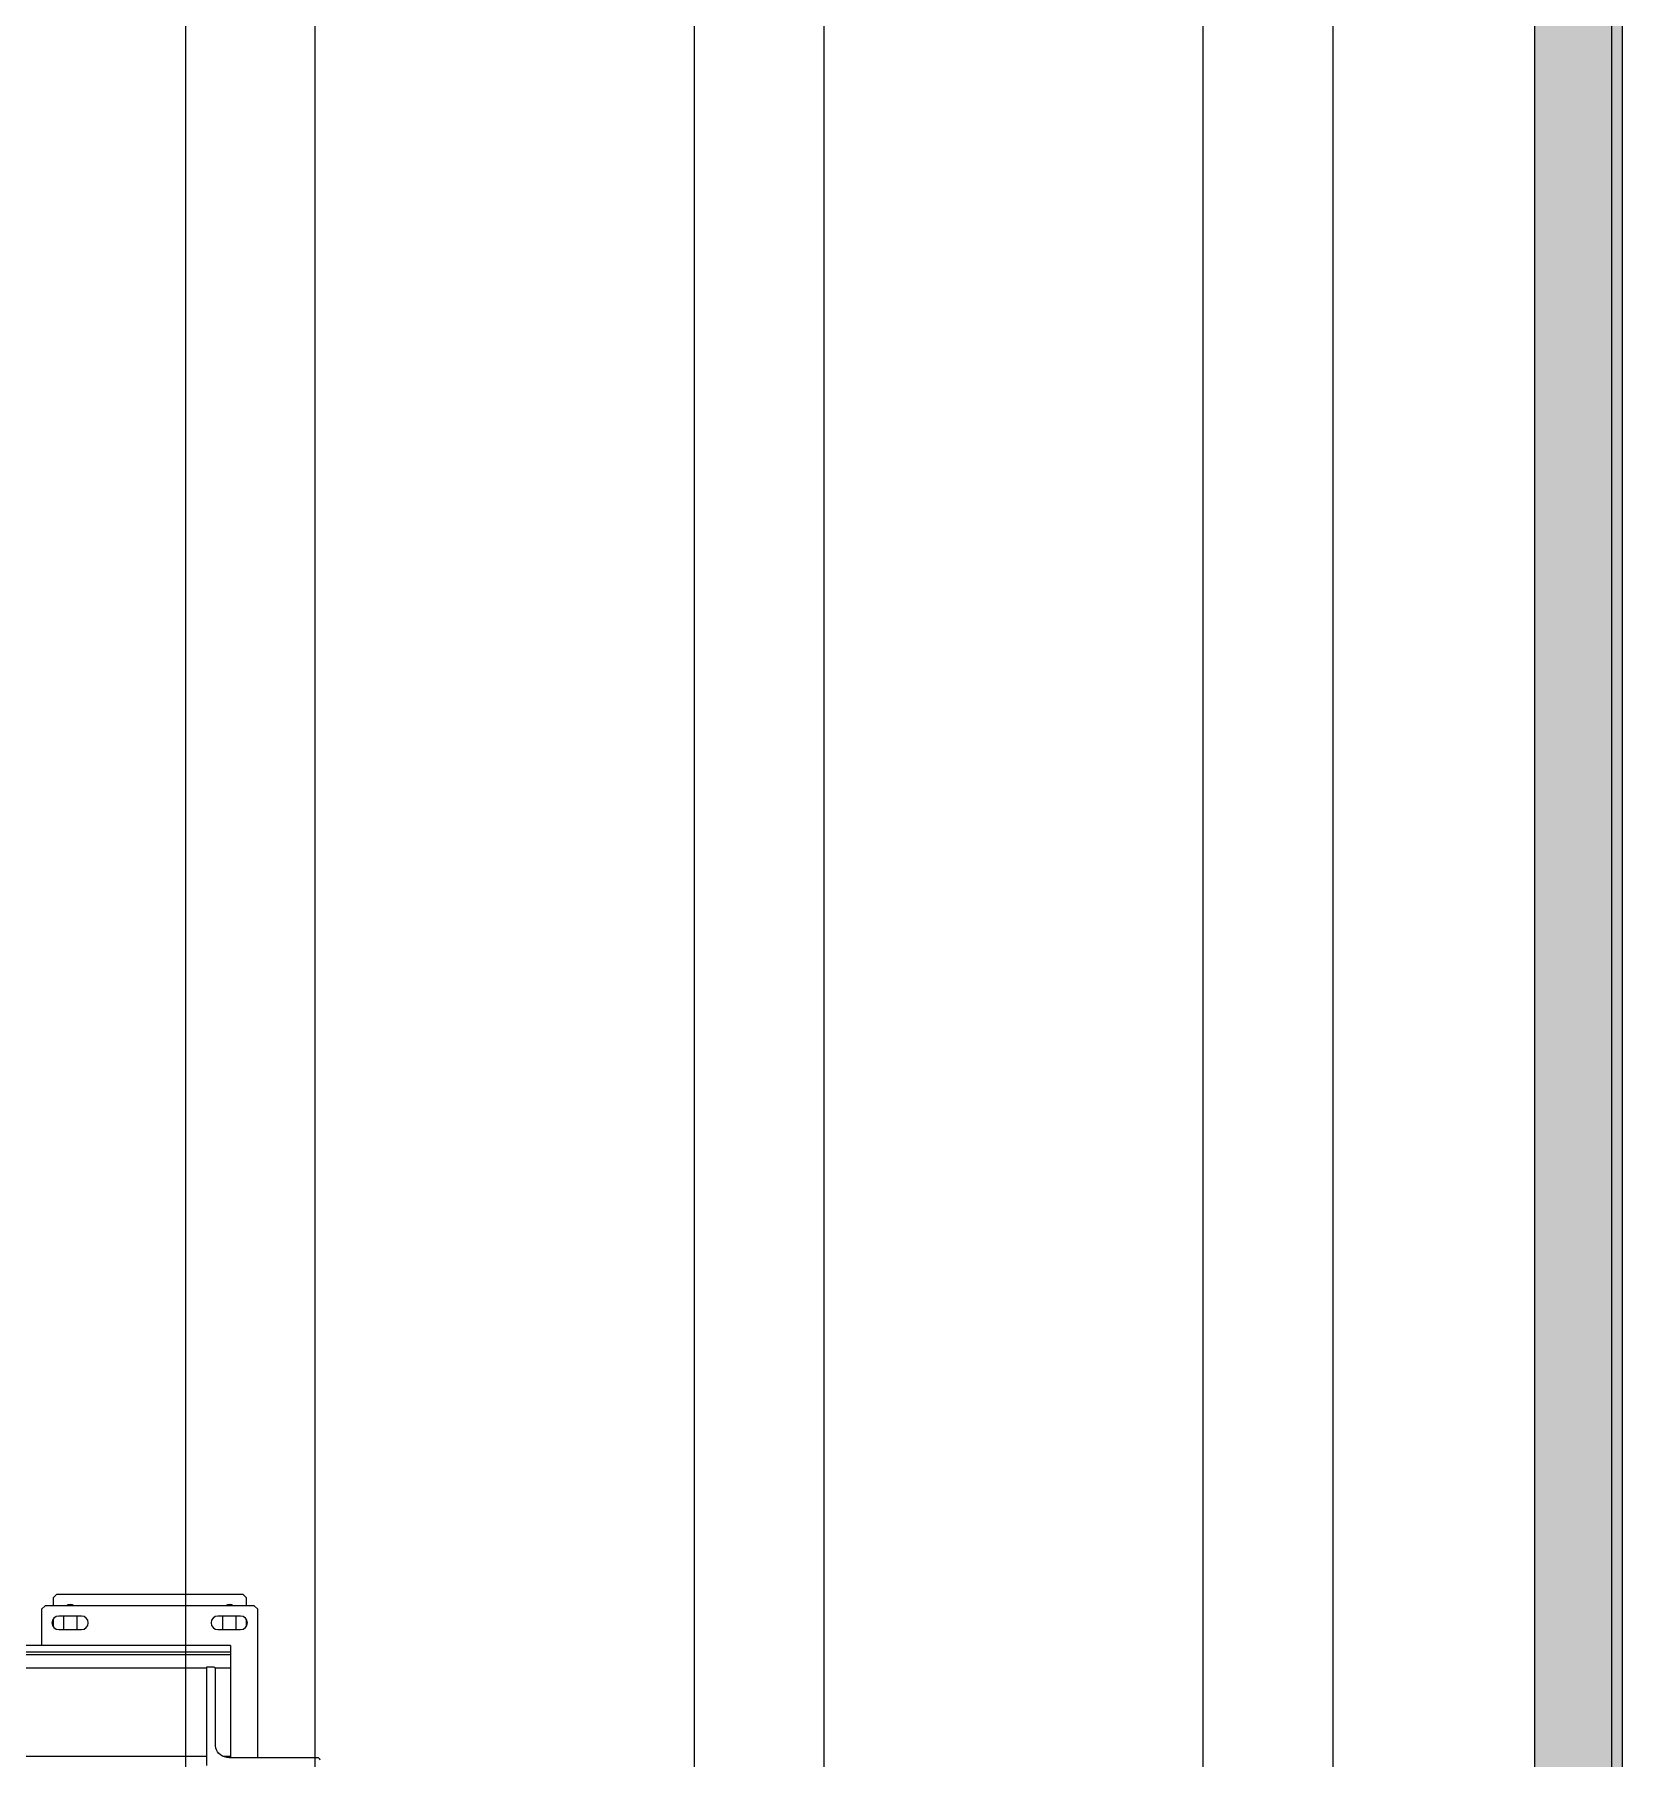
# Model space of a CAD drawing. Header units: millimetres. Extents: x 6622 to 532820, y 3370 to 359312.
# Drawn here: x 471463 to 472859, y 313241 to 314757 of the extents above; entities that cross this region are included whole.
import ezdxf

# ---------------------------------------------------------------- set-up
doc = ezdxf.new("R2010")
doc.units = ezdxf.units.MM

# ---------------------------------------------------------------- blocks, each defined once
blk = doc.blocks.new('A$C6F3A12F4')
at = {"color": 2, "linetype": 'Continuous', "lineweight": 25}
for p, q in [((1383.9, 2711.4), (1383.9, 2634)), ((1253.2, 2659), (1250.2, 2656)), ((1250.2, 2656), (1250.2, 2472)), ((1383.9, 2659), (1253.2, 2659)), ((1243.2, 2649.1), (1240.2, 2646.1)), ((1240.2, 2646.1), (1240.2, 2482.1)), ((1250.2, 2649.1), (1243.2, 2649.1)), ((1259.2, 2644), (1259.2, 2624)), ((1271.2, 2640.1), (1259.2, 2640.1)), ((1268.4, 2649.1), (1262, 2649.1)), ((1271.2, 2624), (1271.2, 2644)), ((1259.2, 2628.1), (1271.2, 2628.1)), ((1285.2, 2635), (1285.2, 1065)), ((1285.2, 2635), (1290.6, 2635)), ((1290.6, 1065), (1290.6, 2635)), ((1290.6, 2635), (1293.2, 2635)), ((1293.2, 2635), (1293.2, 1065)), ((1293.2, 2635), (1305.2, 2635)), ((1305.2, 2635), (1382.6, 2635)), ((1305.2, 2635), (1305.2, 2621.6)), ((1382.6, 2635), (1383.9, 2635)), ((1382.6, 2628.2), (1382.6, 2635)), ((1304.2, 2619.4), (1304.2, 2614)), ((1304.2, 2614), (1390.8, 2614)), ((1305.2, 2614), (1305.2, 1085.9)), ((1373.5, 2622), (1306.5, 2622)), ((1382.6, 1085.9), (1382.6, 2614)), ((1259.2, 2504), (1259.2, 2484)), ((1271.2, 2484), (1271.2, 2504)), ((1271.2, 2500.1), (1259.2, 2500.1)), ((1259.2, 2488.1), (1271.2, 2488.1)), ((1240.2, 2482.1), (1243.2, 2479.1)), ((1243.2, 2479.1), (1250.2, 2479.1)), ((1250.2, 2472), (1253.2, 2469)), ((1261.7, 2479.1), (1268.7, 2479.1)), ((1253.2, 2469), (1285.2, 2469))]:
    blk.add_line(p, q, dxfattribs=at)
at = {"color": 2, "linetype": 'Continuous', "lineweight": 25, "flags": 128}
blk.add_lwpolyline([(1383.9, 2634), (1383.7, 2631.9), (1383.2, 2629.9), (1382.5, 2628), (1381.4, 2626.3), (1380.2, 2624.8), (1378.7, 2623.6), (1377, 2622.7), (1375.3, 2622.2), (1373.5, 2622)], dxfattribs=at)
at = {"color": 2, "linetype": 'Continuous', "lineweight": 25}
for centre, radius, start, end in [((1386.3, 2711.6), 2.44, 94.4016, 183.8129), ((1265.2, 2644), 6, 0, 180), ((1255.2, 2634.1), 6, 146.4427, 213.5573), ((1265.2, 2624), 6, 180, 0), ((1306.6, 2619.6), 2.44, 94.4038, 183.8107), ((1265.2, 2504), 6, 0, 180), ((1255.2, 2494.1), 6, 146.4427, 213.5573), ((1265.2, 2484), 6, 180, 0)]:
    blk.add_arc(centre, radius, start, end, dxfattribs=at)
blk = doc.blocks.new('A$C2A5E29B8')
at = {"color": 3}
for p, q in [((95.4, 5126), (95.4, 0)), ((209.6, 0), (209.6, 5126)), ((542.9, 5126), (542.9, 0)), ((657.1, 0), (657.1, 5126)), ((990.4, 0), (990.4, 5126)), ((1104.6, 5126), (1104.6, 0))]:
    blk.add_line(p, q, dxfattribs=at)

msp = doc.modelspace()

# ---------------------------------------------------------------- hatches: boundary and pattern name
h = msp.add_hatch()
h.set_pattern_fill('ANGLE', color=3, scale=5)
h.set_pattern_definition([(0, (15511.793, 0), (0, 34.925), [25.4, -9.525]), (90, (15511.793, 0), (-34.925, 2e-15), [25.4, -9.525])])
h.paths.add_polyline_path([(472859.323, 316220.48), (472781.88, 316220.48), (472781.88, 310970.961), (472859.323, 310970.961)])

# ---------------------------------------------------------------- linework, layer by layer
at = {"color": 2}
msp.add_line((472850, 268040), (472850, 318040), dxfattribs=at)
at = {"color": 3}
for p, q in [((472781.88, 316220.48), (472781.88, 310970.961)), ((472859.323, 310970.961), (472859.323, 316220.48))]:
    msp.add_line(p, q, dxfattribs=at)

# ---------------------------------------------------------------- block references
msp.add_blockref('A$C2A5E29B8', (471500, 311065.654), dxfattribs=at)
at = {"color": 0, "rotation": 270}
msp.add_blockref('A$C6F3A12F4', (469000, 314625.198), dxfattribs=at)

doc.saveas('drawing.dxf')
